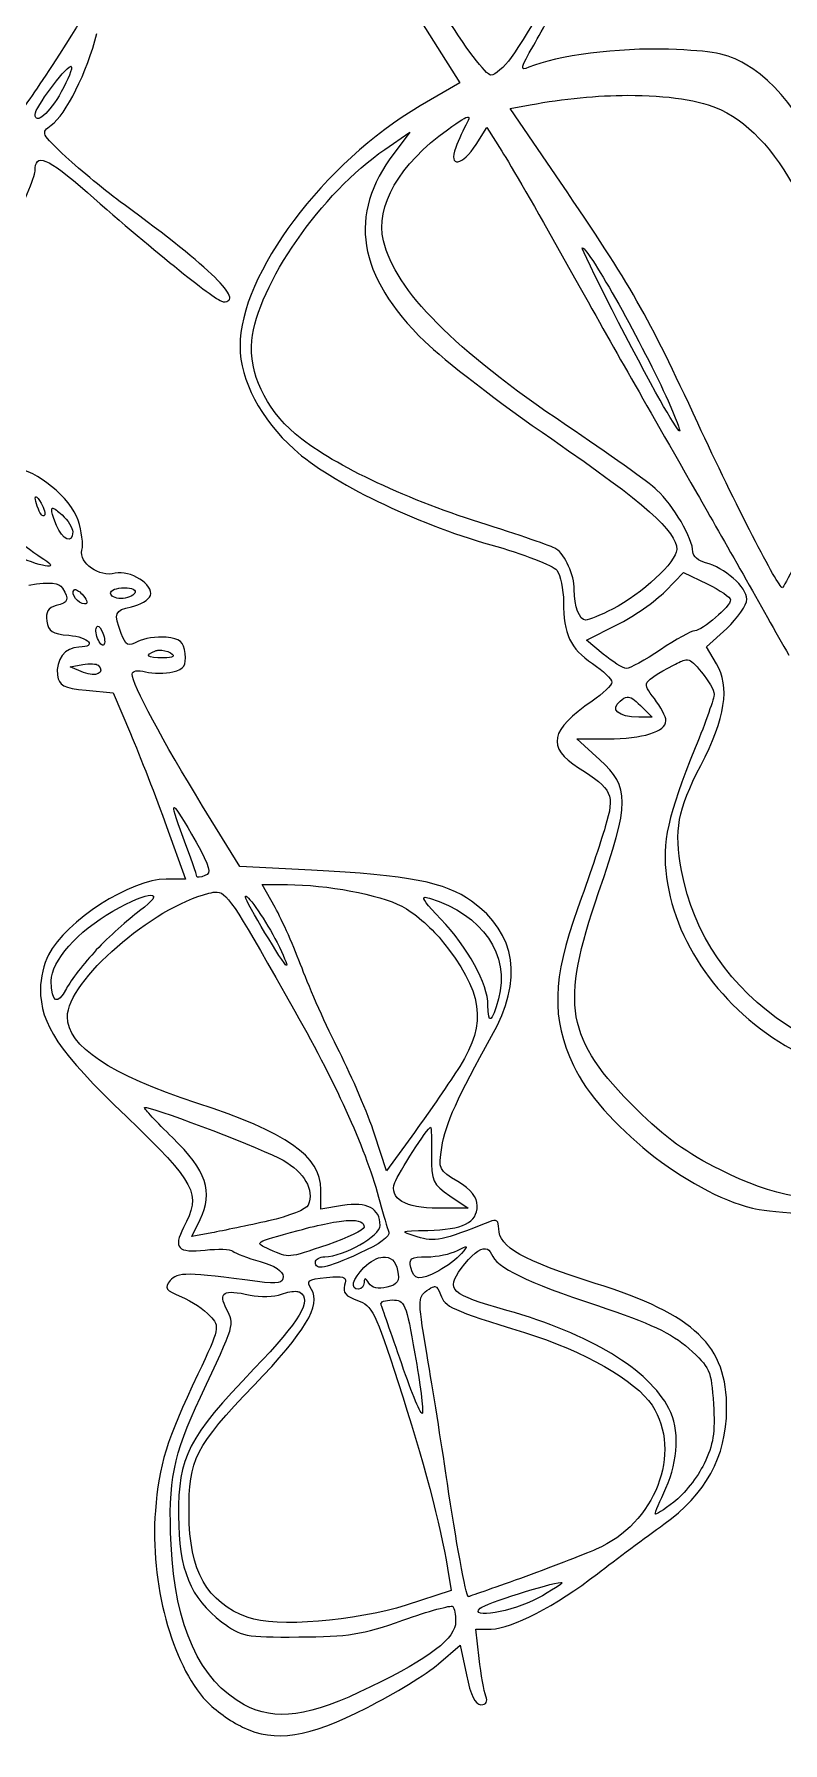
# Model space of a CAD drawing. Extents: x -354 to -51, y 1 to 137.
# Drawn here: x -136.2 to -99.5, y 7.5 to 91.2 of the extents above; entities that cross this region are included whole.
import ezdxf

# ---------------------------------------------------------------- set-up
doc = ezdxf.new("R2010")
doc.units = 0
doc.layers.add('Layer_1', color=7, linetype='CONTINUOUS')

msp = doc.modelspace()

# ---------------------------------------------------------------- linework, layer by layer
at = {"layer": 'Layer_1', "color": 7}
for points in [[(-124.493624, 101.894596), (-123.863035, 102.391242), (-119.592217, 95.624522), (-115.321952, 88.858354), (-117.269949, 87.717891)], [(-134.430381, 89.654311), (-134.430381, 89.654311)], [(-107.076875, 88.239342), (-107.076875, 88.239342)], [(-114.910195, 87.168881), (-114.910195, 87.168881)], [(-110.383616, 83.975689), (-112.846996, 87.587803), (-111.872449, 87.770808)], [(-118.99856, 85.589097), (-117.777618, 86.42474), (-117.777618, 86.42474)], [(-117.777618, 86.42474), (-118.550972, 85.402785)], [(-114.523794, 85.826672), (-113.996831, 86.659558), (-113.259306, 85.495941)], [(-109.31481, 80.761003), (-109.31481, 80.761003)], [(-136.114897, 68.555442), (-136.114897, 68.555442)], [(-135.288074, 67.995409), (-135.288074, 67.995409)], [(-105.238573, 63.930195), (-104.350013, 64.846867), (-104.350013, 64.846867)], [(-104.350013, 64.846867), (-103.192461, 64.284627)], [(-134.214856, 64.000201), (-134.214856, 64.000201)], [(-131.784547, 64.092253), (-131.784547, 64.092253)], [(-133.105813, 62.201034), (-133.105813, 62.201034)], [(-108.282382, 60.838428), (-109.105898, 61.524691), (-107.616515, 62.268832)], [(-102.725581, 60.36659), (-103.216162, 61.197271), (-102.228385, 62.101813)], [(-133.351103, 60.358871), (-133.351103, 60.358871)], [(-130.087909, 61.030802), (-130.087909, 61.030802)], [(-104.150473, 60.552348), (-104.150473, 60.552348)], [(-133.78491, 59.936641), (-134.446368, 60.215005), (-133.827904, 60.323043)], [(-133.654269, 59.06517), (-132.333007, 58.932878), (-131.487443, 56.948503)], [(-107.111602, 58.727274), (-107.111602, 58.727274)], [(-106.459514, 58.315517), (-105.8857, 57.742253), (-106.539992, 57.746111)], [(-108.450504, 55.655903), (-109.574982, 56.68392), (-108.071268, 56.68392)], [(-129.327783, 53.30938), (-129.327783, 53.30938)], [(-122.60902, 50.23856), (-126.118056, 50.415499), (-127.946988, 53.385998)], [(-129.710877, 52.384439), (-128.780424, 49.804753), (-129.732374, 49.804753)], [(-125.016175, 49.54017), (-123.778145, 49.537966)], [(-124.383933, 48.408524), (-125.016175, 49.54017), (-125.016175, 49.54017)], [(-130.487539, 49.019269), (-130.487539, 49.019269)], [(-127.228202, 49.170303), (-127.228202, 49.170303)], [(-125.835833, 48.96911), (-125.835833, 48.96911)], [(-117.057178, 48.910131), (-117.057178, 48.910131)], [(-130.702513, 38.600201), (-130.702513, 38.600201)], [(-117.554925, 37.381464), (-118.919735, 35.502369), (-119.50678, 37.296024)], [(-116.761175, 37.63392), (-116.761175, 37.63392)], [(-121.075537, 33.799115), (-122.143243, 33.618315), (-122.143243, 34.579635)], [(-115.820252, 34.275916), (-114.921219, 33.66517), (-116.39627, 33.66517)], [(-127.494439, 32.464072), (-128.480563, 32.285478), (-128.063295, 33.122222)], [(-120.796623, 33.064344), (-120.796623, 33.064344)], [(-119.095574, 31.272896), (-119.095574, 31.272896)], [(-115.016029, 31.780013), (-115.016029, 31.780013)], [(-114.061875, 31.683549), (-114.061875, 31.683549)], [(-121.324686, 30.307716), (-121.324686, 30.307716)], [(-123.324496, 29.588933), (-123.324496, 29.588933)], [(-116.546201, 29.820993), (-116.546201, 29.820993)], [(-118.633655, 29.167253), (-118.633655, 29.167253)], [(-115.92829, 16.02187), (-115.752451, 14.915581), (-117.955658, 14.207266)], [(-110.373143, 15.315214), (-110.373143, 15.315214)], [(-114.374414, 11.595073), (-114.543086, 13.027661), (-113.779102, 13.032092)], [(-116.370365, 11.327724), (-115.303213, 12.241644), (-115.000044, 10.782584)]]:
    msp.add_lwpolyline(points, dxfattribs=at)
for points in [[(-113.793434, 89.22767), (-114.311534, 89.22767), (-117.724552, 94.589977), (-120.02437, 99.017253)], [(-109.211181, 96.416618), (-109.576864, 95.453743), (-112.021456, 91.147529), (-112.804002, 90.087564)], [(-133.198966, 94.668714), (-133.184855, 93.099564), (-133.286229, 92.863285), (-135.333825, 89.694547)], [(-111.699367, 90.701618), (-111.285782, 91.418742), (-110.510461, 92.839231), (-109.976268, 93.857878)], [(-135.370203, 86.771453), (-134.6574, 87.270718), (-133.607872, 89.382093), (-133.132271, 91.273231)], [(-111.939146, 89.613521), (-112.384442, 89.42608), (-112.353423, 89.567547), (-111.699367, 90.701618)], [(-105.077618, 90.493812), (-107.535503, 90.57838), (-110.572296, 90.188885), (-111.939146, 89.613521)], [(-101.316674, 89.771718), (-102.241263, 90.295054), (-102.883815, 90.418329), (-105.077618, 90.493812)], [(-135.333825, 89.694547), (-136.155142, 88.423531), (-136.88715, 87.383802), (-136.95991, 87.383853)], [(-136.16616, 87.301173), (-136.16616, 87.627574), (-134.733089, 89.540132), (-134.430381, 89.654311)], [(-134.385733, 89.652104), (-134.314856, 89.581227), (-134.537653, 89.018876), (-134.880725, 88.4025)], [(-134.430381, 89.654311), (-134.410202, 89.661931), (-134.395111, 89.66153), (-134.385733, 89.652104)], [(-112.804002, 90.087564), (-113.153162, 89.614622), (-113.598365, 89.22767), (-113.793434, 89.22767)], [(-97.014992, 82.917909), (-97.568766, 85.83782), (-99.333702, 88.649346), (-101.316674, 89.771718)], [(-134.880725, 88.4025), (-135.45945, 87.362734), (-136.16616, 86.757379), (-136.16616, 87.301173)], [(-111.872449, 87.770808), (-110.224254, 88.080185), (-108.568967, 88.234981), (-107.076875, 88.239342)], [(-107.076875, 88.239342), (-105.158469, 88.244958), (-103.510148, 88.001934), (-102.495725, 87.520556)], [(-117.269949, 87.717891), (-121.986551, 84.9569), (-126.117336, 79.44795), (-126.109236, 75.929601)], [(-115.92884, 86.553174), (-115.310398, 86.99604), (-114.999694, 87.190923), (-114.910195, 87.168881)], [(-114.910195, 87.168881), (-114.856497, 87.155645), (-114.882735, 87.064064), (-114.969727, 86.901541)], [(-102.495725, 87.520556), (-101.001226, 86.811373), (-99.665118, 85.288497), (-98.538549, 83.009961)], [(-134.647562, 85.220334), (-135.870086, 86.360704), (-135.891411, 86.406385), (-135.370203, 86.771453)], [(-119.070216, 81.101654), (-119.478555, 82.799607), (-118.289609, 84.862623), (-115.92884, 86.553174)], [(-114.969727, 86.901541), (-115.1313, 86.599636), (-115.379449, 86.047031), (-115.521492, 85.673434)], [(-125.527153, 76.214028), (-125.26619, 78.919704), (-122.099942, 83.466603), (-118.99856, 85.589097)], [(-115.521492, 85.673434), (-115.903245, 84.66936), (-115.186931, 84.779317), (-114.523794, 85.826672)], [(-113.259306, 85.495941), (-112.8538, 84.85605), (-111.521026, 82.546939), (-110.297076, 80.364128)], [(-136.16616, 84.513675), (-136.16616, 85.451909), (-135.595442, 85.219869), (-133.597495, 83.468573)], [(-131.800535, 82.882078), (-132.67366, 83.521585), (-133.954647, 84.573986), (-134.647562, 85.220334)], [(-118.550972, 85.402785), (-120.848397, 82.366292), (-120.365407, 79.412763), (-117.04009, 76.161111)], [(-137.491831, 81.361826), (-136.76262, 82.84824), (-136.16616, 84.266581), (-136.16616, 84.513675)], [(-103.648315, 72.162045), (-106.123334, 77.512496), (-106.877959, 78.835968), (-110.383616, 83.975689)], [(-133.597495, 83.468573), (-130.180709, 80.473599), (-127.245415, 78.11517), (-126.934406, 78.11517)], [(-126.934406, 78.11517), (-125.851553, 78.11517), (-127.50962, 79.73933), (-131.800535, 82.882078)], [(-110.094228, 72.055658), (-115.607411, 75.768314), (-118.485017, 78.668286), (-119.070216, 81.101654)], [(-105.497644, 73.286523), (-106.566693, 75.161353), (-109.4264, 80.761003), (-109.31481, 80.761003)], [(-109.31481, 80.761003), (-109.001938, 80.761003), (-106.267956, 75.88687), (-105.10187, 73.250144)], [(-110.297076, 80.364128), (-107.781502, 75.877805), (-106.908792, 74.340637), (-103.688004, 68.722461)], [(-126.109236, 75.929601), (-126.105454, 74.284215), (-125.087459, 72.346968), (-123.455134, 70.879367)], [(-123.401667, 71.63894), (-124.884459, 72.908156), (-125.680699, 74.622083), (-125.527153, 76.214028)], [(-117.04009, 76.161111), (-116.129957, 75.27114), (-113.328529, 73.123813), (-110.814666, 71.389241)], [(-104.537425, 71.76517), (-104.588285, 71.76517), (-105.020525, 72.449779), (-105.497644, 73.286523)], [(-105.10187, 73.250144), (-104.7406, 72.433252), (-104.486563, 71.76517), (-104.537425, 71.76517)], [(-105.648675, 68.880658), (-106.062185, 69.258701), (-108.062477, 70.687451), (-110.094228, 72.055658)], [(-99.493807, 64.092253), (-99.700311, 64.092253), (-101.819329, 68.208159), (-103.648315, 72.162045)], [(-114.338035, 67.289853), (-118.134203, 68.489092), (-121.747356, 70.222913), (-123.401667, 71.63894)], [(-110.814666, 71.389241), (-106.20233, 68.206723), (-104.680743, 66.861409), (-104.680743, 65.965833)], [(-123.455134, 70.879367), (-121.632204, 69.240399), (-117.547881, 67.259077), (-113.808868, 66.199547)], [(-134.049493, 67.399545), (-134.4076, 68.484616), (-136.147768, 69.913086), (-137.111492, 69.913086)], [(-103.886993, 65.851181), (-103.886993, 66.489937), (-104.855526, 68.155548), (-105.648675, 68.880658)], [(-103.688004, 68.722461), (-102.436651, 66.539648), (-100.410047, 62.967773), (-99.184576, 60.784961)], [(-136.000795, 67.938632), (-136.160369, 68.354475), (-136.190668, 68.577619), (-136.114897, 68.555442)], [(-136.114897, 68.555442), (-136.069431, 68.54215), (-135.986018, 68.440733), (-135.869053, 68.239596)], [(-135.711957, 67.632708), (-135.78008, 67.564588), (-135.910058, 67.702175), (-136.000795, 67.938632)], [(-135.869053, 68.239596), (-135.714379, 67.974022), (-135.643834, 67.700831), (-135.711957, 67.632708)], [(-135.113889, 67.152047), (-135.344442, 67.758455), (-135.414018, 68.018032), (-135.288074, 67.995409)], [(-135.288074, 67.995409), (-135.212506, 67.981834), (-135.067017, 67.86664), (-134.843243, 67.664128)], [(-134.314077, 66.829035), (-134.314077, 66.223666), (-134.842038, 66.437029), (-135.113889, 67.152047)], [(-134.843243, 67.664128), (-134.552202, 67.400739), (-134.314077, 67.024762), (-134.314077, 66.829035)], [(-133.862631, 65.938825), (-133.79078, 66.213585), (-133.875077, 66.871064), (-134.049493, 67.399545)], [(-110.606857, 66.007726), (-110.766976, 66.115386), (-112.446263, 66.692225), (-114.338035, 67.289853)], [(-137.415214, 66.68572), (-136.770372, 66.205259), (-136.016941, 65.67009), (-135.741173, 65.496749)], [(-113.808868, 66.199547), (-112.208138, 65.745957), (-110.749625, 65.182159), (-110.567721, 64.947186)], [(-135.741173, 65.496749), (-134.816562, 64.915555), (-135.969223, 65.107898), (-137.234414, 65.745898)], [(-132.231584, 64.800563), (-133.011565, 64.596593), (-134.028118, 65.306003), (-133.862631, 65.938825)], [(-109.707827, 63.999097), (-109.707827, 64.716723), (-110.147089, 65.69858), (-110.606857, 66.007726)], [(-104.680743, 65.965833), (-104.680743, 65.367327), (-106.39528, 63.77904), (-107.833143, 63.045494)], [(-103.268529, 65.317052), (-103.608686, 65.402425), (-103.886993, 65.642878), (-103.886993, 65.851181)], [(-130.507935, 63.710813), (-130.311223, 64.223433), (-131.518815, 64.986957), (-132.231584, 64.800563)], [(-110.567721, 64.947186), (-110.38582, 64.712222), (-110.236993, 64.014727), (-110.236993, 63.397171)], [(-101.24116, 63.530563), (-101.24116, 64.119959), (-102.3336, 65.082399), (-103.268529, 65.317052)], [(-98.907312, 65.177595), (-99.202692, 64.580582), (-99.466487, 64.092253), (-99.493807, 64.092253)], [(-136.47098, 64.225095), (-135.370976, 64.389309), (-135.003636, 64.353944), (-134.821193, 64.065795)], [(-134.821193, 64.065795), (-134.471977, 63.514234), (-134.522729, 63.374856), (-135.12877, 63.216371)], [(-133.736402, 63.298503), (-134.056165, 63.298503), (-134.429212, 63.800176), (-134.245725, 63.983662)], [(-134.245725, 63.983662), (-134.2374, 63.991988), (-134.227183, 63.997745), (-134.214856, 64.000201)], [(-134.214856, 64.000201), (-134.12847, 64.017473), (-133.950933, 63.895513), (-133.789869, 63.70144)], [(-133.789869, 63.70144), (-133.581177, 63.449983), (-133.560955, 63.298503), (-133.736402, 63.298503)], [(-132.461993, 63.82767), (-132.461993, 63.973189), (-132.156939, 64.092253), (-131.784547, 64.092253)], [(-131.948259, 63.563086), (-132.230712, 63.563086), (-132.461993, 63.682148), (-132.461993, 63.82767)], [(-131.271368, 63.82767), (-131.361304, 63.682148), (-131.665805, 63.563086), (-131.948259, 63.563086)], [(-131.784547, 64.092253), (-131.400547, 64.092253), (-131.178627, 63.97773), (-131.271368, 63.82767)], [(-131.425707, 63.16125), (-131.001302, 63.254465), (-130.588173, 63.501714), (-130.507935, 63.710813)], [(-109.139522, 62.504753), (-109.457168, 62.504753), (-109.707827, 63.163485), (-109.707827, 63.999097)], [(-107.616515, 62.268832), (-106.797334, 62.678184), (-105.727308, 63.425952), (-105.238573, 63.930195)], [(-103.192461, 64.284627), (-102.555768, 63.9753), (-102.03491, 63.620996), (-102.03491, 63.497492)], [(-135.12877, 63.216371), (-135.524198, 63.112965), (-135.654384, 62.899701), (-135.591793, 62.457899)], [(-131.935031, 61.84991), (-132.319181, 62.860297), (-132.2749, 62.974738), (-131.425707, 63.16125)], [(-110.236993, 63.397171), (-110.236993, 61.821897), (-109.905729, 61.120162), (-108.809897, 60.373755)], [(-107.833143, 63.045494), (-108.415986, 62.74815), (-109.003773, 62.504753), (-109.139522, 62.504753)], [(-102.03491, 63.497492), (-102.03491, 63.187003), (-103.421053, 61.994097), (-103.793838, 61.983853)], [(-102.228385, 62.101813), (-101.685169, 62.599461), (-101.24116, 63.242665), (-101.24116, 63.530563)], [(-135.591793, 62.457899), (-135.520952, 61.957897), (-135.319685, 61.82797), (-134.512513, 61.761162)], [(-133.096993, 61.60517), (-133.191157, 61.850556), (-133.208336, 62.110635), (-133.135576, 62.183395)], [(-133.135576, 62.183395), (-133.126488, 62.192483), (-133.116695, 62.198409), (-133.105813, 62.201034)], [(-133.105813, 62.201034), (-133.029638, 62.219378), (-132.914802, 62.084465), (-132.83241, 61.869753)], [(-134.01697, 61.181836), (-134.687587, 61.181836), (-135.166924, 60.550615), (-135.061523, 59.807104)], [(-134.512513, 61.761162), (-133.514592, 61.678573), (-133.089678, 61.181836), (-134.01697, 61.181836)], [(-132.793272, 61.290977), (-132.866031, 61.218218), (-133.00283, 61.359783), (-133.096993, 61.60517)], [(-132.83241, 61.869753), (-132.738247, 61.624367), (-132.720512, 61.363737), (-132.793272, 61.290977)], [(-131.129154, 61.451381), (-131.5983, 61.200302), (-131.708965, 61.25531), (-131.935031, 61.84991)], [(-129.737335, 61.660841), (-130.203555, 61.70594), (-130.83001, 61.611477), (-131.129154, 61.451381)], [(-128.806883, 60.860478), (-128.875324, 61.454079), (-129.036899, 61.593088), (-129.737335, 61.660841)], [(-103.793838, 61.983853), (-103.961113, 61.979253), (-104.717641, 61.558868), (-105.474493, 61.049545)], [(-133.827904, 60.323043), (-133.657944, 60.352682), (-133.487976, 60.364191), (-133.351103, 60.358871)], [(-133.351103, 60.358871), (-133.214229, 60.353565), (-133.11045, 60.331552), (-133.072739, 60.293827)], [(-129.882305, 60.656528), (-130.672414, 60.652125), (-130.81442, 60.78193), (-130.254925, 60.996628)], [(-130.254925, 60.996628), (-130.206152, 61.015339), (-130.149244, 61.026518), (-130.087909, 61.030802)], [(-130.087909, 61.030802), (-129.9039, 61.043644), (-129.681134, 60.994229), (-129.527323, 60.896857)], [(-129.527323, 60.896857), (-129.255946, 60.725063), (-129.352771, 60.659463), (-129.882305, 60.656528)], [(-129.402197, 59.971919), (-128.852112, 60.109979), (-128.739694, 60.27776), (-128.806883, 60.860478)], [(-108.809897, 60.373755), (-108.287052, 60.017627), (-107.859048, 59.607564), (-107.859048, 59.462045)], [(-107.154596, 60.137834), (-107.321875, 60.145624), (-107.829375, 60.460846), (-108.282382, 60.838428)], [(-105.474493, 61.049545), (-106.231346, 60.540221), (-106.98732, 60.130045), (-107.154596, 60.137834)], [(-104.842798, 60.290519), (-104.565791, 60.440199), (-104.38675, 60.53259), (-104.239218, 60.550694)], [(-104.239218, 60.550694), (-104.208484, 60.554465), (-104.179031, 60.555139), (-104.150473, 60.552348)], [(-104.150473, 60.552348), (-103.950561, 60.53281), (-103.789548, 60.348798), (-103.46366, 59.950422)], [(-103.498385, 55.380296), (-102.296206, 57.70336), (-102.058247, 59.236874), (-102.725581, 60.36659)], [(-135.061523, 59.807104), (-134.987524, 59.285094), (-134.785027, 59.1784), (-133.654269, 59.06517)], [(-133.072739, 60.293827), (-132.703341, 59.924435), (-133.183407, 59.683572), (-133.78491, 59.936641)], [(-131.40366, 59.856162), (-131.40366, 60.019691), (-131.132459, 60.065458), (-130.742202, 59.967508)], [(-127.946988, 53.385998), (-129.856306, 56.486136), (-131.40366, 59.381939), (-131.40366, 59.856162)], [(-130.742202, 59.967508), (-130.3784, 59.876186), (-129.775176, 59.878314), (-129.402197, 59.971919)], [(-105.778763, 58.658372), (-106.398808, 59.446633), (-106.395512, 59.451529), (-104.842798, 60.290519)], [(-103.46366, 59.950422), (-103.124869, 59.536275), (-102.843279, 59.055357), (-102.83803, 58.881615)], [(-107.859048, 59.462045), (-107.859048, 59.316523), (-108.296081, 58.899805), (-108.830291, 58.536003)], [(-107.456661, 58.537657), (-107.321587, 58.649758), (-107.216389, 58.715042), (-107.111602, 58.727274)], [(-107.111602, 58.727274), (-106.936958, 58.74765), (-106.764164, 58.620167), (-106.459514, 58.315517)], [(-105.20991, 57.567518), (-105.20991, 57.769775), (-105.465905, 58.260639), (-105.778763, 58.658372)], [(-102.83803, 58.881615), (-102.832809, 58.707871), (-103.253114, 57.517246), (-103.772341, 56.235782)], [(-108.830291, 58.536003), (-110.901779, 57.125298), (-111.080403, 56.262017), (-109.50553, 55.267847)], [(-106.539992, 57.746111), (-107.559249, 57.752433), (-107.972547, 58.109509), (-107.456661, 58.537657)], [(-108.071268, 56.68392), (-106.346284, 56.68392), (-105.20991, 57.034711), (-105.20991, 57.567518)], [(-131.487443, 56.948503), (-131.022304, 55.857096), (-130.222724, 53.803269), (-129.710877, 52.384439)], [(-103.772341, 56.235782), (-105.123324, 52.901501), (-105.414064, 51.599686), (-105.184552, 49.908382)], [(-108.514444, 49.143295), (-106.97904, 53.589731), (-106.971956, 54.304377), (-108.450504, 55.655903)], [(-104.442618, 50.224228), (-104.815112, 52.239227), (-104.646253, 53.162196), (-103.498385, 55.380296)], [(-109.50553, 55.267847), (-107.823697, 54.206153), (-107.711943, 53.962383), (-108.183714, 52.374519)], [(-128.902796, 51.84866), (-129.282337, 52.857015), (-129.42905, 53.345753), (-129.327783, 53.30938)], [(-129.327783, 53.30938), (-129.226513, 53.273005), (-128.877385, 52.711679), (-128.265592, 51.619905)], [(-108.183714, 52.374519), (-108.409068, 51.616064), (-109.021468, 49.804753), (-109.544666, 48.349545)], [(-128.22866, 49.939249), (-128.22866, 50.004118), (-128.531882, 50.863239), (-128.902796, 51.84866)], [(-128.265592, 51.619905), (-127.574726, 50.387031), (-127.49891, 50.101208), (-127.829028, 49.974527)], [(-129.732374, 49.804753), (-131.46484, 49.804753), (-134.647748, 47.75676), (-135.511314, 46.086806)], [(-127.829028, 49.974527), (-128.048766, 49.890207), (-128.22866, 49.874375), (-128.22866, 49.939249)], [(-123.778145, 49.537966), (-121.873239, 49.534889), (-119.276794, 49.044009), (-118.165121, 48.476875)], [(-114.747034, 48.724923), (-116.026785, 49.651969), (-117.814739, 49.996328), (-122.60902, 50.23856)], [(-105.184552, 49.908382), (-104.712084, 46.42677), (-102.243958, 43.141549), (-98.703915, 41.281312)], [(-88.739596, 39.769879), (-97.122336, 39.826341), (-103.278006, 43.924269), (-104.442618, 50.224228)], [(-134.57866, 43.05402), (-134.57866, 44.798278), (-130.399375, 48.444696), (-127.638858, 49.109118)], [(-132.350095, 48.235442), (-131.444853, 48.754664), (-130.765477, 49.016506), (-130.487539, 49.019269)], [(-130.487539, 49.019269), (-130.2096, 49.022092), (-130.333315, 48.765854), (-131.033243, 48.248673)], [(-127.638858, 49.109118), (-127.480006, 49.147353), (-127.352521, 49.180689), (-127.228202, 49.170303)], [(-127.228202, 49.170303), (-126.689499, 49.125306), (-126.203617, 48.251882), (-123.413243, 43.322461)], [(-125.84741, 48.933282), (-125.84741, 48.951824), (-125.843284, 48.963595), (-125.835833, 48.96911)], [(-123.826654, 45.57142), (-123.954797, 45.57142), (-125.84741, 48.72008), (-125.84741, 48.933282)], [(-125.835833, 48.96911), (-125.724048, 49.051827), (-124.813528, 47.72552), (-124.290777, 46.695898)], [(-116.256813, 47.847387), (-116.95686, 48.577998), (-117.191578, 48.872593), (-117.057178, 48.910131)], [(-117.057178, 48.910131), (-117.012379, 48.922634), (-116.927003, 48.906886), (-116.803619, 48.868789)], [(-116.803619, 48.868789), (-114.190935, 48.062147), (-112.843818, 46.093314), (-113.425772, 43.932104)], [(-113.765872, 42.097109), (-112.203312, 44.882473), (-112.53481, 47.122395), (-114.747034, 48.724923)], [(-106.656299, 38.524684), (-110.13716, 41.978816), (-110.423212, 43.615623), (-108.514444, 49.143295)], [(-135.37241, 44.812397), (-135.37241, 45.779014), (-134.079189, 47.243674), (-132.350095, 48.235442)], [(-131.033243, 48.248673), (-131.600781, 47.829316), (-132.55732, 46.966111), (-133.15928, 46.330442)], [(-123.06377, 45.431963), (-123.441728, 46.446664), (-124.03606, 47.786119), (-124.383933, 48.408524)], [(-118.165121, 48.476875), (-117.613184, 48.195299), (-116.749568, 47.456176), (-116.24579, 46.834254)], [(-113.94116, 43.623976), (-113.94116, 44.653035), (-114.93758, 46.470557), (-116.256813, 47.847387)], [(-109.544666, 48.349545), (-110.787231, 44.893502), (-110.83796, 42.976573), (-109.748063, 40.67277)], [(-135.511314, 46.086806), (-135.725781, 45.672077), (-135.901577, 44.923347), (-135.901577, 44.422688)], [(-133.15928, 46.330442), (-133.76124, 45.694773), (-134.421922, 44.842491), (-134.627166, 44.437019)], [(-124.290777, 46.695898), (-123.976776, 46.077436), (-123.767943, 45.57142), (-123.826654, 45.57142)], [(-116.24579, 46.834254), (-114.188311, 44.294265), (-113.96457, 42.77449), (-115.330221, 40.6182)], [(-121.234841, 41.338086), (-121.862864, 42.575013), (-122.685816, 44.417261), (-123.06377, 45.431963)], [(-135.901577, 44.422688), (-135.901577, 42.67269), (-135.012769, 41.352158), (-131.684228, 38.157022)], [(-134.627166, 44.437019), (-135.057682, 43.586506), (-135.37241, 43.745095), (-135.37241, 44.812397)], [(-113.425772, 43.932104), (-113.742284, 42.75666), (-113.94116, 42.637819), (-113.94116, 43.623976)], [(-128.22866, 38.824545), (-132.479353, 40.214543), (-134.57866, 41.61307), (-134.57866, 43.05402)], [(-123.413243, 43.322461), (-121.2769, 39.548439), (-119.915206, 36.497558), (-119.243297, 33.979362)], [(-116.209408, 36.651654), (-116.027982, 37.794538), (-115.423978, 39.14143), (-113.765872, 42.097109)], [(-119.50678, 37.296024), (-119.829374, 38.282311), (-120.606812, 40.10116), (-121.234841, 41.338086)], [(-115.330221, 40.6182), (-115.803164, 39.871448), (-116.804144, 38.414927), (-117.554925, 37.381464)], [(-109.748063, 40.67277), (-108.415099, 37.855174), (-104.130004, 34.438961), (-100.965, 33.670682)], [(-129.419285, 37.128454), (-130.212095, 37.899017), (-130.828872, 38.560929), (-130.790157, 38.599648)], [(-130.790157, 38.599648), (-130.781493, 38.608312), (-130.751408, 38.608329), (-130.702513, 38.600201)], [(-130.702513, 38.600201), (-129.969088, 38.478312), (-124.985743, 36.571268), (-123.996981, 36.01555)], [(-122.143243, 34.579635), (-122.143243, 36.218646), (-123.805253, 37.378071), (-128.22866, 38.824545)], [(-131.684228, 38.157022), (-128.239114, 34.849984), (-128.006114, 34.399393), (-128.876338, 32.72204)], [(-102.534311, 35.542058), (-104.172388, 36.350774), (-105.252881, 37.132038), (-106.656299, 38.524684)], [(-128.063295, 33.122222), (-127.399243, 34.453349), (-127.75839, 35.514168), (-129.419285, 37.128454)], [(-118.515144, 34.929658), (-118.352759, 35.376198), (-116.888438, 37.63392), (-116.761175, 37.63392)], [(-116.761175, 37.63392), (-116.725576, 37.63392), (-116.701499, 37.015783), (-116.707708, 36.260291)], [(-116.707708, 36.260291), (-116.718151, 34.98917), (-116.652187, 34.841091), (-115.820252, 34.275916)], [(-115.428339, 34.972101), (-116.349811, 35.515786), (-116.379535, 35.580017), (-116.209408, 36.651654)], [(-123.996981, 36.01555), (-122.941913, 35.42257), (-122.466676, 34.582146), (-122.757847, 33.823369)], [(-93.568243, 33.914869), (-98.283355, 33.938237), (-99.869667, 34.226524), (-102.534311, 35.542058)], [(-116.39627, 33.66517), (-118.004107, 33.66517), (-118.80184, 34.141284), (-118.515144, 34.929658)], [(-114.470327, 33.780373), (-114.470327, 34.219364), (-114.75637, 34.575633), (-115.428339, 34.972101)], [(-122.757847, 33.823369), (-122.836488, 33.618425), (-123.711352, 33.269726), (-124.70474, 33.047258)], [(-119.232827, 32.826219), (-119.232827, 33.655842), (-119.885034, 34.000249), (-121.075537, 33.799115)], [(-119.243297, 33.979362), (-119.075849, 33.351799), (-118.880419, 32.685616), (-118.80894, 32.499349)], [(-116.900082, 32.579825), (-115.172129, 32.613011), (-114.470327, 32.959674), (-114.470327, 33.780373)], [(-100.965, 33.670682), (-100.316479, 33.513258), (-97.583295, 33.274811), (-94.89116, 33.140965)], [(-128.876338, 32.72204), (-129.397955, 31.716617), (-129.155983, 31.46463), (-127.815247, 31.615751)], [(-124.70474, 33.047258), (-125.696915, 32.825056), (-126.952129, 32.562392), (-127.494439, 32.464072)], [(-123.25339, 32.57652), (-122.146907, 32.87508), (-121.331719, 33.037454), (-120.796623, 33.064344)], [(-121.944805, 31.289432), (-121.000009, 31.301285), (-119.232827, 32.302841), (-119.232827, 32.826219)], [(-120.022166, 32.739128), (-120.031535, 32.593606), (-120.833608, 32.206654), (-121.804244, 31.879231)], [(-120.796623, 33.064344), (-120.261527, 33.09124), (-120.006494, 32.982869), (-120.022166, 32.739128)], [(-113.875013, 33.004812), (-116.20283, 32.060787), (-116.54523, 31.989845), (-117.418225, 32.26894)], [(-113.411993, 32.654241), (-113.411993, 33.062027), (-113.524239, 33.147066), (-113.875013, 33.004812)], [(-124.656232, 31.646067), (-125.444809, 31.982245), (-125.436085, 31.987565), (-123.25339, 32.57652)], [(-121.804244, 31.879231), (-123.839196, 31.19279), (-123.632728, 31.209746), (-124.656232, 31.646067)], [(-118.80894, 32.499349), (-118.727011, 32.285845), (-119.257679, 31.900818), (-120.245409, 31.457551)], [(-117.418225, 32.26894), (-118.296086, 32.549588), (-118.289716, 32.553127), (-116.900082, 32.579825)], [(-108.688629, 29.98305), (-112.22843, 31.099059), (-113.411993, 31.76849), (-113.411993, 32.654241)], [(-127.815247, 31.615751), (-127.189456, 31.686284), (-126.580144, 31.660401), (-126.46091, 31.558423)], [(-126.46091, 31.558423), (-126.34168, 31.456448), (-125.738269, 31.228853), (-125.119805, 31.05296)], [(-125.119805, 31.05296), (-124.413888, 30.852193), (-123.995327, 30.579603), (-123.995327, 30.320396)], [(-120.245409, 31.457551), (-121.932596, 30.700389), (-122.407827, 30.604391), (-122.407827, 31.019336)], [(-122.407827, 31.019336), (-122.407827, 31.164856), (-122.199468, 31.286242), (-121.944805, 31.289432)], [(-120.026577, 30.754753), (-119.700901, 31.080426), (-119.373678, 31.251755), (-119.095574, 31.272896)], [(-119.095574, 31.272896), (-118.738007, 31.300074), (-118.461511, 31.079103), (-118.37348, 30.618603)], [(-117.721944, 30.754753), (-117.840704, 31.208885), (-117.729816, 31.28392), (-116.941425, 31.28392)], [(-116.941425, 31.28392), (-116.436154, 31.28392), (-115.76273, 31.422149), (-115.444874, 31.591497)], [(-115.244784, 31.442119), (-115.452466, 31.19042), (-115.952479, 30.813509), (-116.356034, 30.604823)], [(-115.444874, 31.591497), (-115.179975, 31.732628), (-115.043153, 31.800288), (-115.016029, 31.780013)], [(-115.2525, 30.713964), (-114.761349, 31.378284), (-114.341978, 31.712037), (-114.061875, 31.683549)], [(-115.016029, 31.780013), (-114.988907, 31.759749), (-115.0717, 31.651884), (-115.244784, 31.442119)], [(-114.061875, 31.683549), (-113.934556, 31.670595), (-113.836058, 31.582423), (-113.772487, 31.416762)], [(-113.772487, 31.416762), (-113.519108, 30.756469), (-112.087141, 30.061635), (-108.575077, 28.89385)], [(-125.252096, 30.075103), (-128.70931, 30.536333), (-129.179783, 30.540854), (-129.533385, 30.114792)], [(-123.995327, 30.320396), (-123.995327, 29.980677), (-124.218057, 29.937155), (-125.252096, 30.075103)], [(-122.602405, 29.683189), (-122.877758, 30.124099), (-122.804541, 30.182277), (-121.864879, 30.271888)], [(-121.864879, 30.271888), (-121.638232, 30.293506), (-121.461064, 30.30666), (-121.324686, 30.307716)], [(-121.324686, 30.307716), (-120.915563, 30.310877), (-120.874937, 30.205602), (-120.973562, 29.894856)], [(-120.29116, 29.69642), (-120.718391, 29.69642), (-120.596217, 30.185113), (-120.026577, 30.754753)], [(-119.786245, 29.991319), (-119.953445, 30.25533), (-120.019259, 30.265363), (-120.022166, 30.027148)], [(-118.37348, 30.618603), (-118.270604, 30.080448), (-118.37094, 29.921754), (-118.899892, 29.789023)], [(-116.356034, 30.604823), (-117.33118, 30.100556), (-117.557403, 30.125542), (-117.721944, 30.754753)], [(-113.023938, 28.656826), (-115.782666, 29.435141), (-116.029497, 29.663024), (-115.2525, 30.713964)], [(-129.533385, 30.114792), (-129.833664, 29.752977), (-129.759476, 29.645363), (-128.983272, 29.321042)], [(-126.765183, 28.711397), (-127.196111, 29.542008), (-126.928818, 29.703803), (-125.613693, 29.408133)], [(-125.613693, 29.408133), (-125.121399, 29.297454), (-124.426399, 29.317731), (-124.06974, 29.453333)], [(-125.415257, 24.990694), (-122.909604, 27.600511), (-122.122125, 28.914139), (-122.602405, 29.683189)], [(-123.178976, 29.550347), (-122.549011, 29.161008), (-123.132068, 28.182712), (-125.414154, 25.80043)], [(-124.06974, 29.453333), (-123.802244, 29.555032), (-123.510204, 29.60509), (-123.324496, 29.588933)], [(-123.324496, 29.588933), (-123.262593, 29.583542), (-123.212304, 29.570955), (-123.178976, 29.550347)], [(-120.973562, 29.894856), (-121.08638, 29.5394), (-120.92533, 29.348793), (-120.341319, 29.145203)], [(-120.022166, 30.027148), (-120.024423, 29.845247), (-120.145638, 29.69642), (-120.29116, 29.69642)], [(-118.899892, 29.789023), (-119.319833, 29.683627), (-119.637172, 29.755938), (-119.786245, 29.991319)], [(-116.875278, 26.116276), (-117.389941, 29.147354), (-117.392487, 29.297691), (-116.941425, 29.627518)], [(-116.941425, 29.627518), (-116.789398, 29.73868), (-116.681213, 29.804449), (-116.596363, 29.818789)], [(-116.596363, 29.818789), (-116.578685, 29.821777), (-116.562037, 29.82252), (-116.546201, 29.820993)], [(-116.546201, 29.820993), (-116.435367, 29.810308), (-116.365136, 29.687736), (-116.271698, 29.435144)], [(-116.271698, 29.435144), (-116.041528, 28.812943), (-115.791666, 28.700082), (-112.150813, 27.570381)], [(-102.230039, 23.802274), (-102.201543, 26.928142), (-103.775248, 28.433995), (-108.688629, 29.98305)], [(-128.983272, 29.321042), (-128.489566, 29.11476), (-127.860137, 28.697542), (-127.584841, 28.393346)], [(-128.050617, 24.39483), (-126.333182, 28.055882), (-126.366772, 27.943453), (-126.765183, 28.711397)], [(-120.341319, 29.145203), (-119.616003, 28.892357), (-119.468138, 28.594297), (-118.343714, 25.116924)], [(-119.18873, 28.945113), (-119.237238, 29.067313), (-118.987353, 29.167253), (-118.633655, 29.167253)], [(-118.175044, 26.031389), (-118.683797, 27.511628), (-119.140221, 28.822917), (-119.18873, 28.945113)], [(-118.633655, 29.167253), (-118.026626, 29.167253), (-117.9643, 29.019349), (-117.527366, 26.531893)], [(-105.06053, 23.842513), (-106.050746, 25.757379), (-108.941862, 27.505156), (-113.023938, 28.656826)], [(-108.575077, 28.89385), (-105.967169, 28.0267), (-104.941641, 27.545528), (-104.092595, 26.792065)], [(-127.584841, 28.393346), (-127.090726, 27.847356), (-127.098332, 27.810377), (-128.178498, 25.527027)], [(-112.150813, 27.570381), (-109.214909, 26.659421), (-106.689584, 25.220262), (-105.892312, 24.003467)], [(-117.1575, 23.618169), (-117.208523, 23.465094), (-117.666287, 24.551147), (-118.175044, 26.031389)], [(-117.527366, 26.531893), (-117.272779, 25.08253), (-117.106474, 23.771243), (-117.1575, 23.618169)], [(-115.930494, 20.17142), (-116.154426, 21.699388), (-116.579543, 24.374569), (-116.875278, 26.116276)], [(-104.092595, 26.792065), (-103.045458, 25.862812), (-102.985937, 25.729569), (-102.879923, 24.064653)], [(-128.178498, 25.527027), (-129.72822, 22.251096), (-130.08457, 21.105674), (-130.26099, 18.830314)], [(-125.414154, 25.80043), (-128.678124, 22.393144), (-129.139247, 21.49759), (-129.12714, 18.58392)], [(-129.489287, 17.183832), (-129.640022, 20.302732), (-129.395372, 21.528226), (-128.050617, 24.39483)], [(-128.610651, 18.716211), (-128.624536, 21.376571), (-128.329444, 21.955361), (-125.415257, 24.990694)], [(-118.343714, 25.116924), (-117.120343, 21.333526), (-116.252264, 18.06379), (-115.92829, 16.02187)], [(-105.892312, 24.003467), (-104.380487, 21.696131), (-105.740118, 18.192664), (-108.632405, 16.9424)], [(-105.306924, 18.169956), (-103.257217, 19.636208), (-102.251205, 21.477457), (-102.230039, 23.802274)], [(-105.215422, 19.943768), (-104.594908, 21.311256), (-104.534939, 22.826135), (-105.06053, 23.842513)], [(-102.879923, 24.064653), (-102.790171, 22.654902), (-102.879694, 22.084017), (-103.340738, 21.131636)], [(-103.340738, 21.131636), (-103.655594, 20.481226), (-104.324266, 19.635991), (-104.826263, 19.253094)], [(-114.914604, 14.615161), (-115.01201, 14.614992), (-115.53696, 17.486194), (-115.930494, 20.17142)], [(-105.739077, 18.673768), (-105.739077, 18.738041), (-105.503266, 19.309412), (-105.215422, 19.943768)], [(-130.26099, 18.830314), (-130.535169, 15.294098), (-129.467432, 11.321967), (-127.750203, 9.488312)], [(-129.12714, 18.58392), (-129.116133, 15.938149), (-128.551556, 14.560749), (-126.992834, 13.373835)], [(-125.715118, 13.594307), (-127.741189, 14.345978), (-128.595721, 15.857585), (-128.610651, 18.716211)], [(-104.826263, 19.253094), (-105.32826, 18.870203), (-105.739077, 18.609495), (-105.739077, 18.673768)], [(-108.569565, 15.746263), (-107.667498, 16.441066), (-106.199472, 17.531476), (-105.306924, 18.169956)], [(-125.899223, 9.319092), (-128.087278, 10.508518), (-129.294489, 13.153194), (-129.489287, 17.183832)], [(-108.632405, 16.9424), (-109.296589, 16.655289), (-110.971211, 16.014509), (-112.35366, 15.518061)], [(-112.35366, 15.518061), (-113.736109, 15.021612), (-114.888526, 14.61519), (-114.914604, 14.615161)], [(-114.324805, 14.050717), (-114.069159, 14.284256), (-110.874344, 15.292929), (-110.373143, 15.315214)], [(-113.779102, 13.032092), (-112.784436, 13.038019), (-110.625678, 14.16259), (-108.569565, 15.746263)], [(-110.310303, 15.305841), (-110.268413, 15.263951), (-110.816291, 14.912632), (-111.527937, 14.52533)], [(-110.373143, 15.315214), (-110.339728, 15.316625), (-110.318104, 15.313517), (-110.310303, 15.305841)], [(-111.527937, 14.52533), (-112.712966, 13.880339), (-114.921561, 13.505576), (-114.324805, 14.050717)], [(-117.955658, 14.207266), (-120.438765, 13.408859), (-124.37666, 13.097765), (-125.715118, 13.594307)], [(-123.220316, 12.642372), (-120.792407, 12.652814), (-120.119123, 12.761667), (-118.117716, 13.467533)], [(-118.117716, 13.467533), (-116.84955, 13.914799), (-115.748226, 14.217369), (-115.670322, 14.139476)], [(-115.670322, 14.139476), (-115.592417, 14.061554), (-115.52866, 13.730225), (-115.52866, 13.40361)], [(-126.992834, 13.373835), (-126.06287, 12.665683), (-125.88647, 12.631083), (-123.220316, 12.642372)], [(-115.52866, 13.40361), (-115.52866, 12.569925), (-116.753648, 11.627783), (-119.705769, 10.191667)], [(-119.892078, 9.171377), (-118.542173, 9.854947), (-116.957388, 10.825256), (-116.370365, 11.327724)], [(-114.04534, 9.74299), (-114.13385, 9.973678), (-114.281799, 10.807109), (-114.374414, 11.595073)], [(-119.705769, 10.191667), (-122.724762, 8.72301), (-124.37541, 8.490713), (-125.899223, 9.319092)], [(-115.000044, 10.782584), (-114.791541, 9.778211), (-114.570389, 9.323495), (-114.29063, 9.323495)], [(-127.750203, 9.488312), (-127.35825, 9.069777), (-126.561785, 8.500337), (-125.979702, 8.222715)], [(-114.29063, 9.323495), (-114.028378, 9.323495), (-113.94149, 9.472367), (-114.04534, 9.74299)], [(-125.979702, 8.222715), (-124.365456, 7.452785), (-122.806531, 7.695552), (-119.892078, 9.171377)]]:
    msp.add_open_spline(points, degree=3, dxfattribs=at)

doc.saveas('drawing.dxf')
